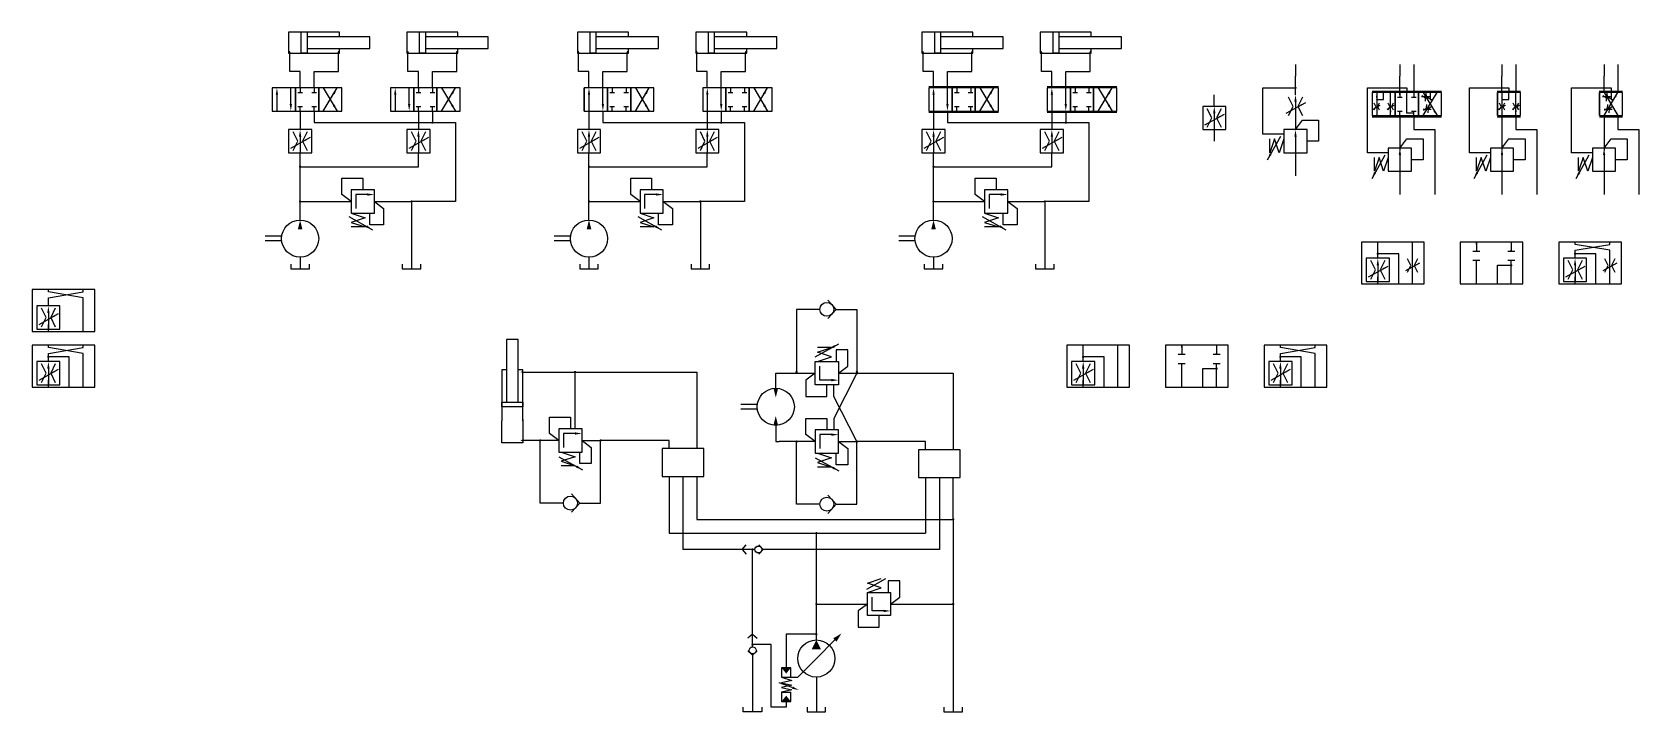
# Model space of a CAD drawing. Header units: inches. Extents: x -12 to 133, y 4 to 41.
# Drawn here: x 89.41 to 132.69, y 18.38 to 36.69 of the extents above; entities that cross this region are included whole.
import ezdxf
from ezdxf.lldxf.tags import DXFTag

# ---------------------------------------------------------------- set-up
doc = ezdxf.new("R2010")
doc.units = ezdxf.units.IN
doc.header["$LTSCALE"] = 0.25
doc.header["$MEASUREMENT"] = 0
tags = doc.linetypes.add('CENTER2', pattern=[1.125, 0.75, -0.125, 0.125, -0.125]).pattern_tags.tags
tags[10:11] = [DXFTag(74, 4), DXFTag(75, 0), DXFTag(340, '0'), DXFTag(46, 1.0), DXFTag(50, 0.0), DXFTag(44, 0.0), DXFTag(45, 0.0)]
tags[8:9] = [DXFTag(74, 4), DXFTag(75, 0), DXFTag(340, '0'), DXFTag(46, 1.0), DXFTag(50, 0.0), DXFTag(44, 0.0), DXFTag(45, 0.0)]
tags[6:7] = [DXFTag(74, 4), DXFTag(75, 0), DXFTag(340, '0'), DXFTag(46, 1.0), DXFTag(50, 0.0), DXFTag(44, 0.0), DXFTag(45, 0.0)]
tags[4:5] = [DXFTag(74, 4), DXFTag(75, 0), DXFTag(340, '0'), DXFTag(46, 1.0), DXFTag(50, 0.0), DXFTag(44, 0.0), DXFTag(45, 0.0)]
tags = doc.linetypes.add('HIDDEN', pattern=[0.375, 0.25, -0.125]).pattern_tags.tags
tags[6:7] = [DXFTag(74, 4), DXFTag(75, 0), DXFTag(340, '0'), DXFTag(46, 1.0), DXFTag(50, 0.0), DXFTag(44, 0.0), DXFTag(45, 0.0)]
tags[4:5] = [DXFTag(74, 4), DXFTag(75, 0), DXFTag(340, '0'), DXFTag(46, 1.0), DXFTag(50, 0.0), DXFTag(44, 0.0), DXFTag(45, 0.0)]
tags = doc.linetypes.add('HIDDEN4', pattern=[0.09375, 0.0625, -0.03125]).pattern_tags.tags
tags[6:7] = [DXFTag(74, 4), DXFTag(75, 0), DXFTag(340, '0'), DXFTag(46, 1.0), DXFTag(50, 0.0), DXFTag(44, 0.0), DXFTag(45, 0.0)]
tags[4:5] = [DXFTag(74, 4), DXFTag(75, 0), DXFTag(340, '0'), DXFTag(46, 1.0), DXFTag(50, 0.0), DXFTag(44, 0.0), DXFTag(45, 0.0)]

# ---------------------------------------------------------------- blocks, each defined once
blk = doc.blocks.new('varorif')
blk.add_line((-0.25, -0.188), (0.276, 0.104))
for points in [[(-0.188, -0.25), (-0.062, 0), (-0.188, 0.25)], [(0.188, 0.25), (0.062, 0), (0.188, -0.25)]]:
    blk.add_lwpolyline(points)
blk.add_lwpolyline([(0.276, 0.104, 0, 0.0425, 0), (0.14, 0.029, 0.0425, 0.0425, 0)], format="xyseb")

msp = doc.modelspace()

# ---------------------------------------------------------------- linework, layer by layer
for p, q in [((95.875, 35.188), (95.875, 34.562)), ((96.5, 35.188), (95.875, 35.188)), ((96.5, 35.188), (96.5, 34.562)), ((97.125, 35.188), (96.5, 35.188)), ((96.5, 34.562), (96.5, 35.188)), ((97.125, 34.562), (97.125, 35.188)), ((97.125, 35.188), (97.125, 34.562)), ((97.75, 35.188), (97.125, 35.188)), ((97.125, 34.562), (97.125, 35.188)), ((97.25, 34.562), (97.625, 35.188)), ((97.25, 35.188), (97.625, 34.562)), ((97.75, 34.562), (97.75, 35.188)), ((99.062, 35.188), (99.062, 34.562)), ((99.688, 35.188), (99.062, 35.188)), ((99.688, 35.188), (99.688, 34.562)), ((100.312, 35.188), (99.688, 35.188)), ((99.688, 34.562), (99.688, 35.188)), ((100.312, 34.562), (100.312, 35.188)), ((100.312, 35.188), (100.312, 34.562)), ((100.938, 35.188), (100.312, 35.188)), ((100.312, 34.562), (100.312, 35.188)), ((100.438, 34.562), (100.812, 35.188)), ((100.438, 35.188), (100.812, 34.562)), ((100.938, 34.562), (100.938, 35.188)), ((104.281, 35.188), (104.281, 34.562)), ((104.906, 35.188), (104.281, 35.188)), ((104.281, 34.562), (104.281, 35.188)), ((104.906, 34.562), (104.906, 35.188)), ((104.906, 35.188), (104.906, 34.562)), ((104.906, 34.562), (104.906, 35.188)), ((105.531, 35.188), (104.906, 35.188)), ((105.531, 34.562), (105.531, 35.188)), ((105.531, 35.188), (105.531, 34.562)), ((106.156, 35.188), (105.531, 35.188)), ((105.531, 34.562), (105.531, 35.188)), ((105.656, 34.562), (106.031, 35.188)), ((105.656, 35.188), (106.031, 34.562)), ((106.156, 34.562), (106.156, 35.188)), ((107.469, 35.188), (107.469, 34.562)), ((108.094, 35.188), (107.469, 35.188)), ((108.094, 35.188), (108.094, 34.562)), ((108.719, 35.188), (108.094, 35.188)), ((108.094, 34.562), (108.094, 35.188)), ((108.719, 34.562), (108.719, 35.188)), ((108.719, 35.188), (108.719, 34.562)), ((109.344, 35.188), (108.719, 35.188)), ((108.719, 34.562), (108.719, 35.188)), ((108.844, 34.562), (109.219, 35.188)), ((108.844, 35.188), (109.219, 34.562)), ((109.344, 34.562), (109.344, 35.188)), ((113.562, 35.219), (115.438, 35.219)), ((113.562, 35.188), (113.562, 34.562)), ((114.188, 35.188), (113.562, 35.188)), ((114.188, 35.188), (114.188, 34.562)), ((114.812, 35.188), (114.188, 35.188)), ((114.188, 34.562), (114.188, 35.188)), ((114.812, 34.562), (114.812, 35.188)), ((114.812, 35.188), (114.812, 34.562)), ((115.438, 35.188), (114.812, 35.188)), ((114.812, 34.562), (114.812, 35.188)), ((114.938, 34.562), (115.312, 35.188)), ((114.938, 35.188), (115.312, 34.562)), ((115.438, 34.562), (115.438, 35.188)), ((116.75, 35.219), (118.625, 35.219)), ((116.75, 35.188), (116.75, 34.562)), ((117.375, 35.188), (116.75, 35.188)), ((117.375, 35.188), (117.375, 34.562)), ((118, 35.188), (117.375, 35.188)), ((117.375, 34.562), (117.375, 35.188)), ((118, 34.562), (118, 35.188)), ((118, 35.188), (118, 34.562)), ((118.625, 35.188), (118, 35.188)), ((118, 34.562), (118, 35.188)), ((118.125, 34.562), (118.5, 35.188)), ((118.125, 35.188), (118.5, 34.562)), ((118.625, 34.562), (118.625, 35.188)), ((125.5, 35.094), (127.375, 35.094)), ((125.5, 35.062), (125.5, 34.438)), ((126.125, 35.062), (125.5, 35.062)), ((126.125, 35.062), (126.125, 34.438)), ((126.75, 35.062), (126.125, 35.062)), ((126.125, 34.438), (126.125, 35.062)), ((126.75, 34.438), (126.75, 35.062)), ((126.75, 35.062), (126.75, 34.438)), ((127.375, 35.062), (126.75, 35.062)), ((126.75, 34.438), (126.75, 35.062)), ((126.875, 34.438), (127.25, 35.062)), ((126.875, 35.062), (127.25, 34.438)), ((127.375, 34.438), (127.375, 35.062)), ((128.872, 35.094), (129.501, 35.094)), ((128.875, 35.062), (128.875, 34.438)), ((129.5, 35.062), (128.875, 35.062)), ((128.875, 34.438), (128.875, 35.062)), ((131.622, 35.094), (132.251, 35.094)), ((131.625, 35.062), (131.625, 34.438)), ((132.25, 35.062), (131.625, 35.062)), ((131.625, 34.438), (131.625, 35.062)), ((131.75, 34.438), (132.125, 35.062)), ((131.75, 35.062), (132.125, 34.438)), ((120.938, 34.688), (120.938, 34.062)), ((121.562, 34.688), (120.938, 34.688)), ((121.562, 34.062), (121.562, 34.688)), ((123.188, 34.5), (123.713, 34.792)), ((95.875, 34.562), (96.5, 34.562)), ((96.5, 34.562), (97.125, 34.562)), ((97.125, 34.562), (97.75, 34.562)), ((99.062, 34.562), (99.688, 34.562)), ((99.688, 34.562), (100.312, 34.562)), ((100.312, 34.562), (100.938, 34.562)), ((104.281, 34.562), (104.906, 34.562)), ((104.906, 34.562), (105.531, 34.562)), ((105.531, 34.562), (106.156, 34.562)), ((107.469, 34.562), (108.094, 34.562)), ((108.094, 34.562), (108.719, 34.562)), ((108.719, 34.562), (109.344, 34.562)), ((113.562, 34.562), (114.188, 34.562)), ((113.562, 34.531), (115.438, 34.531)), ((114.188, 34.562), (114.812, 34.562)), ((114.812, 34.562), (115.438, 34.562)), ((116.75, 34.562), (117.375, 34.562)), ((116.75, 34.531), (118.625, 34.531)), ((117.375, 34.562), (118, 34.562)), ((118, 34.562), (118.625, 34.562)), ((121, 34.188), (121.526, 34.479)), ((125.5, 34.438), (126.125, 34.438)), ((125.5, 34.406), (127.375, 34.406)), ((126.125, 34.438), (126.75, 34.438)), ((126.75, 34.438), (127.375, 34.438)), ((128.874, 34.406), (129.501, 34.406)), ((128.875, 34.438), (129.5, 34.438)), ((131.624, 34.406), (132.251, 34.406)), ((131.625, 34.438), (132.25, 34.438)), ((96.312, 34.062), (96.312, 33.438)), ((96.938, 34.062), (96.312, 34.062)), ((96.375, 33.562), (96.901, 33.854)), ((96.938, 33.438), (96.938, 34.062)), ((99.5, 34.062), (99.5, 33.438)), ((100.125, 34.062), (99.5, 34.062)), ((99.562, 33.562), (100.088, 33.854)), ((100.125, 33.438), (100.125, 34.062)), ((104.094, 34.062), (104.094, 33.438)), ((104.719, 34.062), (104.094, 34.062)), ((104.156, 33.562), (104.682, 33.854)), ((104.719, 33.438), (104.719, 34.062)), ((107.281, 34.062), (107.281, 33.438)), ((107.906, 34.062), (107.281, 34.062)), ((107.344, 33.562), (107.869, 33.854)), ((107.906, 33.438), (107.906, 34.062)), ((113.375, 34.062), (113.375, 33.438)), ((114, 34.062), (113.375, 34.062)), ((113.438, 33.562), (113.963, 33.854)), ((114, 33.438), (114, 34.062)), ((116.562, 34.062), (116.562, 33.438)), ((117.188, 34.062), (116.562, 34.062)), ((116.625, 33.562), (117.151, 33.854)), ((117.188, 33.438), (117.188, 34.062)), ((120.938, 34.062), (121.562, 34.062)), ((123.031, 33.875), (122.677, 33.238)), ((122.875, 33.812), (122.75, 33.438)), ((122.75, 33.438), (122.75, 33.812)), ((123, 33.438), (122.875, 33.812)), ((123.125, 33.812), (123, 33.438)), ((123.125, 34.062), (123.125, 33.438)), ((123.75, 34.062), (123.125, 34.062)), ((123.75, 33.438), (123.75, 34.062)), ((96.312, 33.438), (96.938, 33.438)), ((99.5, 33.438), (100.125, 33.438)), ((104.094, 33.438), (104.719, 33.438)), ((107.281, 33.438), (107.906, 33.438)), ((113.375, 33.438), (114, 33.438)), ((116.562, 33.438), (117.188, 33.438)), ((123.125, 33.438), (123.75, 33.438)), ((125.844, 33.375), (125.49, 32.738)), ((125.938, 33.562), (125.938, 32.938)), ((126.562, 33.562), (125.938, 33.562)), ((126.562, 32.938), (126.562, 33.562)), ((128.594, 33.375), (128.24, 32.738)), ((128.688, 33.562), (128.688, 32.938)), ((129.312, 33.562), (128.688, 33.562)), ((129.312, 32.938), (129.312, 33.562)), ((131.344, 33.375), (130.99, 32.738)), ((131.438, 33.562), (131.438, 32.938)), ((132.062, 33.562), (131.438, 33.562)), ((132.062, 32.938), (132.062, 33.562)), ((125.688, 33.312), (125.562, 32.938)), ((125.562, 32.938), (125.562, 33.312)), ((125.812, 32.938), (125.688, 33.312)), ((125.938, 33.312), (125.812, 32.938)), ((125.938, 32.938), (126.562, 32.938)), ((128.438, 33.312), (128.312, 32.938)), ((128.312, 32.938), (128.312, 33.312)), ((128.562, 32.938), (128.438, 33.312)), ((128.688, 33.312), (128.562, 32.938)), ((128.688, 32.938), (129.312, 32.938)), ((131.188, 33.312), (131.062, 32.938)), ((131.062, 32.938), (131.062, 33.312)), ((131.312, 32.938), (131.188, 33.312)), ((131.438, 33.312), (131.312, 32.938)), ((131.438, 32.938), (132.062, 32.938)), ((98, 32.438), (98, 31.812)), ((98.625, 32.438), (98, 32.438)), ((98.625, 31.812), (98.625, 32.438)), ((105.781, 32.438), (105.781, 31.812)), ((106.406, 32.438), (105.781, 32.438)), ((106.406, 31.812), (106.406, 32.438)), ((115.062, 32.438), (115.062, 31.812)), ((115.688, 32.438), (115.062, 32.438)), ((115.688, 31.812), (115.688, 32.438)), ((97.938, 31.719), (98.575, 31.365)), ((98, 31.812), (98.625, 31.812)), ((98, 31.812), (98.375, 31.688)), ((98.375, 31.688), (98, 31.562)), ((105.719, 31.719), (106.356, 31.365)), ((105.781, 31.812), (106.406, 31.812)), ((105.781, 31.812), (106.156, 31.688)), ((106.156, 31.688), (105.781, 31.562)), ((115, 31.719), (115.637, 31.365)), ((115.062, 31.812), (115.688, 31.812)), ((115.062, 31.812), (115.438, 31.688)), ((115.438, 31.688), (115.062, 31.562)), ((98, 31.562), (98.375, 31.438)), ((98.375, 31.438), (98, 31.438)), ((105.781, 31.562), (106.156, 31.438)), ((106.156, 31.438), (105.781, 31.438)), ((115.062, 31.562), (115.438, 31.438)), ((115.438, 31.438), (115.062, 31.438)), ((96.375, 30.438), (96.375, 30.312)), ((96.375, 30.312), (96.875, 30.312)), ((96.875, 30.312), (96.875, 30.438)), ((99.375, 30.438), (99.375, 30.312)), ((99.375, 30.312), (99.875, 30.312)), ((99.875, 30.312), (99.875, 30.438)), ((104.156, 30.438), (104.156, 30.312)), ((104.156, 30.312), (104.656, 30.312)), ((104.656, 30.312), (104.656, 30.438)), ((107.156, 30.438), (107.156, 30.312)), ((107.156, 30.312), (107.656, 30.312)), ((107.656, 30.312), (107.656, 30.438)), ((113.438, 30.438), (113.438, 30.312)), ((113.438, 30.312), (113.938, 30.312)), ((113.938, 30.312), (113.938, 30.438)), ((116.438, 30.438), (116.438, 30.312)), ((116.438, 30.312), (116.938, 30.312)), ((116.938, 30.312), (116.938, 30.438)), ((125.344, 30.594), (125.344, 29.969)), ((125.969, 30.594), (125.344, 30.594)), ((125.406, 30.094), (125.932, 30.386)), ((125.969, 29.969), (125.969, 30.594)), ((130.656, 30.594), (130.656, 29.969)), ((131.281, 30.594), (130.656, 30.594)), ((130.719, 30.094), (131.244, 30.386)), ((131.281, 29.969), (131.281, 30.594)), ((125.344, 29.969), (125.969, 29.969)), ((130.656, 29.969), (131.281, 29.969)), ((89.531, 29.312), (89.531, 28.688)), ((90.156, 29.312), (89.531, 29.312)), ((89.594, 28.812), (90.119, 29.104)), ((90.156, 28.688), (90.156, 29.312)), ((89.531, 28.688), (90.156, 28.688)), ((110.5, 27.938), (111.137, 28.291)), ((110.562, 28.062), (110.938, 28.188)), ((110.938, 28.188), (110.562, 28.188)), ((89.531, 27.812), (89.531, 27.188)), ((90.156, 27.812), (89.531, 27.812)), ((90.156, 27.188), (90.156, 27.812)), ((110.5, 27.188), (110.5, 27.812)), ((110.5, 27.812), (111.125, 27.812)), ((110.938, 27.938), (110.562, 28.062)), ((110.562, 27.812), (110.938, 27.938)), ((111.125, 27.812), (111.125, 27.188)), ((117.406, 27.812), (117.406, 27.188)), ((118.031, 27.812), (117.406, 27.812)), ((118.031, 27.188), (118.031, 27.812)), ((122.719, 27.812), (122.719, 27.188)), ((123.344, 27.812), (122.719, 27.812)), ((123.344, 27.188), (123.344, 27.812)), ((89.594, 27.312), (90.119, 27.604)), ((117.469, 27.312), (117.994, 27.604)), ((122.781, 27.312), (123.307, 27.604)), ((89.531, 27.188), (90.156, 27.188)), ((111.125, 27.188), (110.5, 27.188)), ((117.406, 27.188), (118.031, 27.188)), ((122.719, 27.188), (123.344, 27.188)), ((103.594, 26), (103.594, 25.375)), ((104.219, 26), (103.594, 26)), ((104.219, 25.375), (104.219, 26)), ((110.5, 25.969), (110.5, 25.344)), ((111.125, 25.969), (110.5, 25.969)), ((111.125, 25.344), (111.125, 25.969)), ((103.594, 25.375), (104.219, 25.375)), ((103.594, 25.25), (104.231, 24.896)), ((103.656, 25.375), (104.031, 25.25)), ((104.031, 25.25), (103.656, 25.125)), ((103.656, 25.125), (104.031, 25)), ((110.5, 25.344), (111.125, 25.344)), ((110.5, 25.219), (111.137, 24.865)), ((110.562, 25.344), (110.938, 25.219)), ((110.938, 25.219), (110.562, 25.094)), ((104.031, 25), (103.656, 25)), ((110.562, 25.094), (110.938, 24.969)), ((110.938, 24.969), (110.562, 24.969)), ((111.891, 21.682), (112.4, 21.965)), ((111.906, 21.844), (112.281, 21.969)), ((112.281, 21.719), (111.906, 21.844)), ((111.906, 21.594), (112.281, 21.719)), ((111.906, 20.969), (111.906, 21.594)), ((111.906, 21.594), (112.531, 21.594)), ((112.531, 21.594), (112.531, 20.969)), ((112.531, 20.969), (111.906, 20.969)), ((109.594, 18.906), (109.844, 18.906)), ((108.562, 18.375), (108.562, 18.5)), ((109.062, 18.375), (108.562, 18.375)), ((109.062, 18.5), (109.062, 18.375)), ((110.281, 18.5), (110.281, 18.375)), ((110.281, 18.375), (110.781, 18.375)), ((110.781, 18.375), (110.781, 18.5)), ((113.969, 18.5), (113.969, 18.375)), ((113.969, 18.375), (114.469, 18.375)), ((114.469, 18.375), (114.469, 18.5))]:
    msp.add_line(p, q)
for points in [[(97.688, 36.562), (97.688, 36.688), (96.312, 36.688), (96.312, 36.125), (97.688, 36.125), (97.688, 36.25)], [(96.812, 36.688), (96.812, 36.125), (96.656, 36.125), (96.656, 36.688)], [(96.812, 36.562), (96.812, 36.25), (98.5, 36.25), (98.5, 36.562), (96.812, 36.562)], [(100.875, 36.562), (100.875, 36.688), (99.5, 36.688), (99.5, 36.125), (100.875, 36.125), (100.875, 36.25)], [(100, 36.688), (100, 36.125), (99.844, 36.125), (99.844, 36.688)], [(100, 36.562), (100, 36.25), (101.688, 36.25), (101.688, 36.562), (100, 36.562)], [(105.469, 36.562), (105.469, 36.688), (104.094, 36.688), (104.094, 36.125), (105.469, 36.125), (105.469, 36.25)], [(104.594, 36.688), (104.594, 36.125), (104.438, 36.125), (104.438, 36.688)], [(104.594, 36.562), (104.594, 36.25), (106.281, 36.25), (106.281, 36.562), (104.594, 36.562)], [(108.656, 36.562), (108.656, 36.688), (107.281, 36.688), (107.281, 36.125), (108.656, 36.125), (108.656, 36.25)], [(107.781, 36.688), (107.781, 36.125), (107.625, 36.125), (107.625, 36.688)], [(107.781, 36.562), (107.781, 36.25), (109.469, 36.25), (109.469, 36.562), (107.781, 36.562)], [(114.75, 36.562), (114.75, 36.688), (113.375, 36.688), (113.375, 36.125), (114.75, 36.125), (114.75, 36.25)], [(113.875, 36.688), (113.875, 36.125), (113.719, 36.125), (113.719, 36.688)], [(113.875, 36.562), (113.875, 36.25), (115.562, 36.25), (115.562, 36.562), (113.875, 36.562)], [(117.938, 36.562), (117.938, 36.688), (116.562, 36.688), (116.562, 36.125), (117.938, 36.125), (117.938, 36.25)], [(117.062, 36.688), (117.062, 36.125), (116.906, 36.125), (116.906, 36.688)], [(117.062, 36.562), (117.062, 36.25), (118.75, 36.25), (118.75, 36.562), (117.062, 36.562)], [(96.625, 35.188), (96.625, 35.625), (96.344, 35.625), (96.344, 36.125)], [(97, 35.188), (97, 35.625), (97.656, 35.625), (97.656, 36.125)], [(99.812, 35.188), (99.812, 35.625), (99.531, 35.625), (99.531, 36.125)], [(100.188, 35.188), (100.188, 35.625), (100.844, 35.625), (100.844, 36.125)], [(104.406, 35.188), (104.406, 35.625), (104.125, 35.625), (104.125, 36.125)], [(104.781, 35.188), (104.781, 35.625), (105.438, 35.625), (105.438, 36.125)], [(107.594, 35.188), (107.594, 35.625), (107.312, 35.625), (107.312, 36.125)], [(107.969, 35.188), (107.969, 35.625), (108.625, 35.625), (108.625, 36.125)], [(113.688, 35.188), (113.688, 35.625), (113.406, 35.625), (113.406, 36.125)], [(114.062, 35.188), (114.062, 35.625), (114.719, 35.625), (114.719, 36.125)], [(116.875, 35.188), (116.875, 35.625), (116.594, 35.625), (116.594, 36.125)], [(117.25, 35.188), (117.25, 35.625), (117.906, 35.625), (117.906, 36.125)], [(123.438, 35.812), (123.438, 35.5)], [(123.438, 35), (123.438, 35.5)], [(126.25, 35.812), (126.25, 35.5)], [(126.25, 35), (126.25, 35.5)], [(126.625, 35.812), (126.625, 35.062)], [(129, 35.812), (129, 35.5)], [(129, 35.062), (129, 35.5)], [(129.375, 35.812), (129.375, 35.062)], [(131.75, 35.812), (131.75, 35.5)], [(131.75, 35.062), (131.75, 35.5)], [(132.125, 35.812), (132.125, 35.062)], [(96.375, 34.75), (96.375, 35.188)], [(96.562, 35.062), (96.688, 35.062)], [(96.625, 35.188), (96.625, 35.062)], [(96.938, 35.062), (97.062, 35.062)], [(97, 35.188), (97, 35.062)], [(99.562, 34.75), (99.562, 35.188)], [(99.75, 35.062), (99.875, 35.062)], [(99.812, 35.188), (99.812, 35.062)], [(100.125, 35.062), (100.25, 35.062)], [(100.188, 35.188), (100.188, 35.062)], [(104.781, 34.75), (104.781, 35.188)], [(104.969, 35.062), (105.094, 35.062)], [(105.031, 35.188), (105.031, 35.062)], [(105.344, 35.062), (105.469, 35.062)], [(105.406, 35.188), (105.406, 35.062)], [(107.969, 34.75), (107.969, 35.188)], [(108.156, 35.062), (108.281, 35.062)], [(108.219, 35.188), (108.219, 35.062)], [(108.531, 35.062), (108.656, 35.062)], [(108.594, 35.188), (108.594, 35.062)], [(114.062, 34.75), (114.062, 35.188)], [(114.25, 35.062), (114.375, 35.062)], [(114.312, 35.188), (114.312, 35.062)], [(114.625, 35.062), (114.75, 35.062)], [(114.688, 35.188), (114.688, 35.062)], [(117.25, 34.75), (117.25, 35.188)], [(117.438, 35.062), (117.562, 35.062)], [(117.5, 35.188), (117.5, 35.062)], [(117.812, 35.062), (117.938, 35.062)], [(117.875, 35.188), (117.875, 35.062)], [(125.625, 35.062), (125.625, 34.438)], [(126, 34.438), (126, 35.062)], [(126.25, 35.062), (126.25, 34.938)], [(126.625, 35.062), (126.625, 34.938)], [(129, 35.062), (129, 34.438)], [(129.375, 34.438), (129.375, 35.062)], [(129.5, 34.438), (129.5, 35.062)], [(132.25, 34.438), (132.25, 35.062)], [(96, 35), (96, 34.562)], [(96.562, 34.688), (96.688, 34.688)], [(96.625, 34.562), (96.625, 34.688)], [(96.938, 34.688), (97.062, 34.688)], [(97, 34.562), (97, 34.688)], [(99.188, 35), (99.188, 34.562)], [(99.75, 34.688), (99.875, 34.688)], [(99.812, 34.562), (99.812, 34.688)], [(100.125, 34.688), (100.25, 34.688)], [(100.188, 34.562), (100.188, 34.688)], [(104.406, 35), (104.406, 34.562)], [(104.969, 34.688), (105.094, 34.688)], [(105.031, 34.562), (105.031, 34.688)], [(105.344, 34.688), (105.469, 34.688)], [(105.406, 34.562), (105.406, 34.688)], [(107.594, 35), (107.594, 34.562)], [(108.156, 34.688), (108.281, 34.688)], [(108.219, 34.562), (108.219, 34.688)], [(108.531, 34.688), (108.656, 34.688)], [(108.594, 34.562), (108.594, 34.688)], [(113.688, 35), (113.688, 34.562)], [(114.25, 34.688), (114.375, 34.688)], [(114.312, 34.562), (114.312, 34.688)], [(114.625, 34.688), (114.75, 34.688)], [(114.688, 34.562), (114.688, 34.688)], [(116.875, 35), (116.875, 34.562)], [(117.438, 34.688), (117.562, 34.688)], [(117.5, 34.562), (117.5, 34.688)], [(117.812, 34.688), (117.938, 34.688)], [(117.875, 34.562), (117.875, 34.688)], [(121.062, 34.125), (121.188, 34.375), (121.062, 34.625)], [(121.25, 34.688), (121.25, 35)], [(121.438, 34.625), (121.312, 34.375), (121.438, 34.125)], [(123.25, 34.438), (123.375, 34.688), (123.25, 34.938)], [(123.438, 34.812), (123.438, 34.375)], [(123.625, 34.938), (123.5, 34.688), (123.625, 34.438)], [(125.625, 34.812), (125.625, 34.438)], [(126.188, 34.938), (126.312, 34.938)], [(126.562, 34.938), (126.688, 34.938)], [(129, 34.812), (129, 34.438)], [(96.625, 34.562), (96.625, 34.062)], [(97, 34.562), (97, 34.25)], [(97, 34.25), (100.812, 34.25), (100.812, 32.125), (99.625, 32.125)], [(99.812, 34.562), (99.812, 34.062)], [(100.188, 34.562), (100.188, 34.25)], [(104.406, 34.562), (104.406, 34.062)], [(104.781, 34.562), (104.781, 34.25)], [(104.781, 34.25), (108.594, 34.25), (108.594, 32.125), (107.406, 32.125)], [(107.594, 34.562), (107.594, 34.062)], [(107.969, 34.562), (107.969, 34.25)], [(113.688, 34.562), (113.688, 34.062)], [(114.062, 34.562), (114.062, 34.25)], [(114.062, 34.25), (117.875, 34.25), (117.875, 32.125), (116.688, 32.125)], [(116.875, 34.562), (116.875, 34.062)], [(117.25, 34.562), (117.25, 34.25)], [(121.25, 34.5), (121.25, 34.062)], [(123.438, 34.375), (123.438, 34.062)], [(126.188, 34.562), (126.312, 34.562)], [(126.25, 34.438), (126.25, 34.562)], [(126.25, 34.438), (126.25, 33.5)], [(126.562, 34.562), (126.688, 34.562)], [(126.625, 34.438), (126.625, 34.562)], [(126.625, 34.438), (126.625, 34.062), (127.188, 34.062), (127.188, 32.312)], [(129, 34.438), (129, 33.5)], [(129.375, 34.438), (129.375, 34.062), (129.938, 34.062), (129.938, 32.312)], [(131.75, 34.438), (131.75, 33.5)], [(132.125, 34.438), (132.125, 34.062), (132.688, 34.062), (132.688, 32.312)], [(96.438, 33.5), (96.562, 33.75), (96.438, 34)], [(96.625, 33.875), (96.625, 33.438)], [(96.812, 34), (96.688, 33.75), (96.812, 33.5)], [(99.625, 33.5), (99.75, 33.75), (99.625, 34)], [(99.812, 33.875), (99.812, 33.438)], [(100, 34), (99.875, 33.75), (100, 33.5)], [(104.219, 33.5), (104.344, 33.75), (104.219, 34)], [(104.406, 33.875), (104.406, 33.438)], [(104.594, 34), (104.469, 33.75), (104.594, 33.5)], [(107.406, 33.5), (107.531, 33.75), (107.406, 34)], [(107.594, 33.875), (107.594, 33.438)], [(107.781, 34), (107.656, 33.75), (107.781, 33.5)], [(113.5, 33.5), (113.625, 33.75), (113.5, 34)], [(113.688, 33.875), (113.688, 33.438)], [(113.875, 34), (113.75, 33.75), (113.875, 33.5)], [(116.688, 33.5), (116.812, 33.75), (116.688, 34)], [(116.875, 33.875), (116.875, 33.438)], [(117.062, 34), (116.938, 33.75), (117.062, 33.5)], [(121.25, 34.062), (121.25, 33.75)], [(123.438, 33.875), (123.438, 33.438)], [(96.625, 31.625), (96.625, 33.438)], [(96.625, 33.062), (99.812, 33.062), (99.812, 33.438)], [(104.406, 31.625), (104.406, 33.438)], [(104.406, 33.062), (107.594, 33.062), (107.594, 33.438)], [(113.688, 31.625), (113.688, 33.438)], [(113.688, 33.062), (116.875, 33.062), (116.875, 33.438)], [(123.438, 33.438), (123.438, 33.125)], [(126.25, 33.375), (126.25, 32.938)], [(129, 33.375), (129, 32.938)], [(131.75, 33.375), (131.75, 32.938)], [(123.438, 33.125), (123.438, 32.812)], [(126.25, 32.938), (126.25, 32.625)], [(129, 32.938), (129, 32.625)], [(131.75, 32.938), (131.75, 32.625)], [(126.25, 32.625), (126.25, 32.312)], [(129, 32.625), (129, 32.312)], [(131.75, 32.625), (131.75, 32.312)], [(96.625, 32.125), (98, 32.125)], [(98.438, 32.312), (98.125, 32.312), (98.125, 31.938)], [(98.625, 32.125), (99.625, 32.125), (99.625, 30.312)], [(104.406, 32.125), (105.781, 32.125)], [(106.219, 32.312), (105.906, 32.312), (105.906, 31.938)], [(106.406, 32.125), (107.406, 32.125), (107.406, 30.312)], [(113.688, 32.125), (115.062, 32.125)], [(115.5, 32.312), (115.188, 32.312), (115.188, 31.938)], [(115.688, 32.125), (116.688, 32.125), (116.688, 30.312)], [(96.129, 31.188), (95.688, 31.188)], [(103.91, 31.188), (103.469, 31.188)], [(113.191, 31.188), (112.75, 31.188)], [(96.129, 31.062), (95.688, 31.062)], [(103.91, 31.062), (103.469, 31.062)], [(113.191, 31.062), (112.75, 31.062)], [(125.656, 30.594), (125.656, 31.031)], [(126.594, 29.906), (126.594, 31.031)], [(128.406, 30.781), (128.219, 30.781)], [(128.312, 30.969), (128.312, 31.031)], [(128.312, 31.031), (128.312, 30.781)], [(129.344, 30.781), (129.156, 30.781)], [(129.25, 31.031), (129.25, 30.781)], [(129.25, 30.781), (129.25, 30.812)], [(130.969, 30.969), (130.969, 31.031)], [(130.969, 30.812), (131.906, 30.969)], [(131.906, 30.812), (130.969, 30.969)], [(130.969, 30.594), (130.969, 30.812)], [(131.906, 30.969), (131.906, 31.031)], [(131.906, 29.906), (131.906, 30.812)], [(96.625, 30.625), (96.625, 30.312)], [(104.406, 30.625), (104.406, 30.312)], [(113.688, 30.625), (113.688, 30.312)], [(125.469, 30.031), (125.594, 30.281), (125.469, 30.531)], [(125.656, 30.406), (125.656, 29.969)], [(125.844, 30.531), (125.719, 30.281), (125.844, 30.031)], [(128.406, 30.531), (128.219, 30.531)], [(128.312, 29.906), (128.312, 30.531)], [(129.344, 30.531), (129.156, 30.531)], [(129.25, 29.906), (129.25, 30.531)], [(130.781, 30.031), (130.906, 30.281), (130.781, 30.531)], [(130.969, 30.406), (130.969, 29.969)], [(131.156, 30.531), (131.031, 30.281), (131.156, 30.031)], [(125.656, 29.906), (125.656, 30.094)], [(130.969, 29.906), (130.969, 30.094)], [(89.844, 29.688), (89.844, 29.75)], [(89.844, 29.531), (90.781, 29.688)], [(90.781, 29.531), (89.844, 29.688)], [(89.844, 29.312), (89.844, 29.531)], [(90.781, 29.688), (90.781, 29.75)], [(90.781, 28.625), (90.781, 29.531)], [(111.062, 29.219), (110.844, 29.467)], [(89.656, 28.75), (89.781, 29), (89.656, 29.25)], [(89.844, 29.125), (89.844, 28.688)], [(90.031, 29.25), (89.906, 29), (90.031, 28.75)], [(110.625, 29.219), (110, 29.219), (110, 27.531)], [(111.062, 29.219), (110.844, 28.971)], [(111.062, 29.219), (111.625, 29.219), (111.625, 27.531)], [(89.844, 28.625), (89.844, 28.812)], [(89.844, 28.188), (89.844, 28.25)], [(89.844, 28.031), (90.781, 28.188)], [(90.781, 28.031), (89.844, 28.188)], [(90.781, 28.188), (90.781, 28.25)], [(102.188, 26.719), (102.5, 26.719), (102.5, 28.406), (102.188, 28.406), (102.188, 26.719)], [(117.719, 27.812), (117.719, 28.25)], [(118.656, 27.125), (118.656, 28.25)], [(120.375, 28.188), (120.375, 28.25)], [(120.375, 28.25), (120.375, 28)], [(121.312, 28.25), (121.312, 28)], [(123.031, 28.188), (123.031, 28.25)], [(123.031, 28.031), (123.969, 28.188)], [(123.969, 28.031), (123.031, 28.188)], [(123.969, 28.188), (123.969, 28.25)], [(89.656, 27.25), (89.781, 27.5), (89.656, 27.75)], [(89.844, 27.812), (89.844, 28.031)], [(90.031, 27.75), (89.906, 27.5), (90.031, 27.25)], [(90.781, 27.125), (90.781, 28.031)], [(117.531, 27.25), (117.656, 27.5), (117.531, 27.75)], [(117.906, 27.75), (117.781, 27.5), (117.906, 27.25)], [(120.469, 28), (120.281, 28)], [(120.469, 27.75), (120.281, 27.75)], [(120.375, 27.125), (120.375, 27.75)], [(121.406, 28), (121.219, 28)], [(121.406, 27.75), (121.219, 27.75)], [(121.312, 28), (121.312, 28.031)], [(121.312, 27.125), (121.312, 27.75)], [(122.844, 27.25), (122.969, 27.5), (122.844, 27.75)], [(123.031, 27.812), (123.031, 28.031)], [(123.219, 27.75), (123.094, 27.5), (123.219, 27.25)], [(123.969, 27.125), (123.969, 28.031)], [(89.844, 27.625), (89.844, 27.188)], [(89.844, 27.125), (89.844, 27.312)], [(102.188, 27.594), (102.062, 27.594), (102.062, 26.219)], [(102.625, 26.219), (102.625, 26.219), (102.625, 27.594), (102.5, 27.594)], [(102.625, 27.531), (107.312, 27.531), (107.312, 25.469)], [(109.438, 27.094), (109.438, 27.5), (109.531, 27.5)], [(109.531, 27.5), (110.5, 27.5)], [(110.938, 27.312), (110.625, 27.312), (110.625, 27.688)], [(111.125, 27.5), (114.219, 27.5), (114.219, 25.438)], [(117.719, 27.625), (117.719, 27.188)], [(117.719, 27.125), (117.719, 27.312)], [(123.031, 27.625), (123.031, 27.188)], [(123.031, 27.125), (123.031, 27.312)], [(102.062, 26.719), (102.625, 26.719), (102.625, 26.594), (102.062, 26.594), (102.062, 26.719)], [(108.941, 26.656), (108.5, 26.656)], [(108.941, 26.531), (108.5, 26.531)], [(102.625, 26.25), (102.625, 25.625), (102.062, 25.625), (102.062, 26.219)], [(109.438, 26.094), (109.438, 25.656), (109.531, 25.656)], [(103.094, 25.688), (102.625, 25.688)], [(103.594, 25.688), (103.094, 25.688)], [(103.719, 24), (103.094, 24), (103.094, 25.688)], [(104.031, 25.875), (103.719, 25.875), (103.719, 25.5)], [(104.156, 24), (104.719, 24), (104.719, 25.688)], [(104.219, 25.688), (104.719, 25.688)], [(106.562, 25.469), (106.562, 25.688), (104.719, 25.688)], [(110, 25.656), (109.531, 25.656)], [(110.5, 25.656), (110, 25.656)], [(110.625, 23.969), (110, 23.969), (110, 25.656)], [(110.938, 25.844), (110.625, 25.844), (110.625, 25.469)], [(111.062, 23.969), (111.625, 23.969), (111.625, 25.656)], [(111.125, 25.656), (111.625, 25.656)], [(113.469, 25.438), (113.469, 25.656), (111.625, 25.656)], [(106.562, 24.719), (106.562, 23.188)], [(107.312, 24.719), (107.312, 23.562), (114.219, 23.562)], [(113.469, 24.688), (113.469, 23.188)], [(114.219, 23.562), (114.219, 24.688)], [(104.156, 24), (103.938, 24.248)], [(104.156, 24), (103.938, 23.752)], [(111.062, 23.969), (110.844, 24.217)], [(111.062, 23.969), (110.844, 23.721)], [(114.219, 23.562), (114.219, 18.375)], [(106.562, 23.188), (113.469, 23.188)], [(110.531, 20.312), (110.531, 23.188)], [(108.531, 22.749), (108.641, 22.873)], [(108.531, 22.749), (108.641, 22.625)], [(109.094, 22.749), (108.984, 22.873)], [(109.094, 22.749), (108.984, 22.625)], [(109.095, 22.75), (109.062, 22.75)], [(110.531, 21.281), (111.906, 21.281)], [(112.344, 21.094), (112.031, 21.094), (112.031, 21.469)], [(112.531, 21.281), (114.219, 21.281)], [(108.813, 20.469), (108.689, 20.359)], [(108.813, 20.469), (108.938, 20.359)], [(108.813, 19.906), (108.689, 20.016)], [(108.813, 19.906), (108.938, 20.016)], [(109.594, 19.312), (110.031, 19.312), (110.531, 19.812), (111.031, 20.312)], [(109.844, 19.312), (109.844, 19.562), (109.594, 19.562), (109.594, 19.312)], [(109.884, 19.028), (109.531, 19.156)], [(109.594, 19.312), (109.875, 19.219), (109.594, 19.156), (109.875, 19.094), (109.594, 19.031), (109.875, 18.969), (109.594, 18.906)], [(110.531, 19.312), (110.531, 19)], [(109.594, 18.906), (109.594, 18.656), (109.844, 18.656), (109.844, 18.906)], [(110.531, 19), (110.531, 18.375)]]:
    msp.add_lwpolyline(points)
for points in [[(96.344, 36.125, 0.0625, 0, 0), (96.344, 36.188, 0, 0, 0)], [(97.656, 36.125, 0.0625, 0, 0), (97.656, 36.188, 0, 0, 0)], [(99.531, 36.125, 0.0625, 0, 0), (99.531, 36.188, 0, 0, 0)], [(100.844, 36.125, 0.0625, 0, 0), (100.844, 36.188, 0, 0, 0)], [(104.125, 36.125, 0.0625, 0, 0), (104.125, 36.188, 0, 0, 0)], [(105.438, 36.125, 0.0625, 0, 0), (105.438, 36.188, 0, 0, 0)], [(107.312, 36.125, 0.0625, 0, 0), (107.312, 36.188, 0, 0, 0)], [(108.625, 36.125, 0.0625, 0, 0), (108.625, 36.188, 0, 0, 0)], [(113.406, 36.125, 0.0625, 0, 0), (113.406, 36.188, 0, 0, 0)], [(114.719, 36.125, 0.0625, 0, 0), (114.719, 36.188, 0, 0, 0)], [(116.594, 36.125, 0.0625, 0, 0), (116.594, 36.188, 0, 0, 0)], [(117.906, 36.125, 0.0625, 0, 0), (117.906, 36.188, 0, 0, 0)], [(96, 35.188, 0, 0.0625, 0), (96, 35, 0.0625, 0.0625, 0)], [(97.625, 35.188, 0, 0.0625, 0), (97.529, 35.027, 0.0625, 0.0625, 0)], [(99.188, 35.188, 0, 0.0625, 0), (99.188, 35, 0.0625, 0.0625, 0)], [(100.812, 35.188, 0, 0.0625, 0), (100.716, 35.027, 0.0625, 0.0625, 0)], [(104.406, 35.188, 0, 0.0625, 0), (104.406, 35, 0.0625, 0.0625, 0)], [(106.031, 35.188, 0, 0.0625, 0), (105.935, 35.027, 0.0625, 0.0625, 0)], [(107.594, 35.188, 0, 0.0625, 0), (107.594, 35, 0.0625, 0.0625, 0)], [(109.219, 35.188, 0, 0.0625, 0), (109.122, 35.027, 0.0625, 0.0625, 0)], [(113.688, 35.188, 0, 0.0625, 0), (113.688, 35, 0.0625, 0.0625, 0)], [(115.312, 35.188, 0, 0.0625, 0), (115.216, 35.027, 0.0625, 0.0625, 0)], [(116.875, 35.188, 0, 0.0625, 0), (116.875, 35, 0.0625, 0.0625, 0)], [(118.5, 35.188, 0, 0.0625, 0), (118.404, 35.027, 0.0625, 0.0625, 0)], [(125.625, 35.062, 0, 0.0469, 0), (125.625, 34.922, 0.0469, 0.0469, 0)], [(127.25, 35.062, 0, 0.0469, 0), (127.178, 34.942, 0.0469, 0.0469, 0)], [(129, 35.062, 0, 0.0469, 0), (129, 34.922, 0.0469, 0.0469, 0)], [(132.125, 35.062, 0, 0.0469, 0), (132.053, 34.942, 0.0469, 0.0469, 0)], [(96.375, 34.562, 0, 0.0625, 0), (96.375, 34.75, 0.0625, 0.0625, 0)], [(97.625, 34.562, 0, 0.0625, 0), (97.529, 34.723, 0.0625, 0.0625, 0)], [(99.562, 34.562, 0, 0.0625, 0), (99.562, 34.75, 0.0625, 0.0625, 0)], [(100.812, 34.562, 0, 0.0625, 0), (100.716, 34.723, 0.0625, 0.0625, 0)], [(104.781, 34.562, 0, 0.0625, 0), (104.781, 34.75, 0.0625, 0.0625, 0)], [(106.031, 34.562, 0, 0.0625, 0), (105.935, 34.723, 0.0625, 0.0625, 0)], [(107.969, 34.562, 0, 0.0625, 0), (107.969, 34.75, 0.0625, 0.0625, 0)], [(109.219, 34.562, 0, 0.0625, 0), (109.122, 34.723, 0.0625, 0.0625, 0)], [(114.062, 34.562, 0, 0.0625, 0), (114.062, 34.75, 0.0625, 0.0625, 0)], [(115.312, 34.562, 0, 0.0625, 0), (115.216, 34.723, 0.0625, 0.0625, 0)], [(117.25, 34.562, 0, 0.0625, 0), (117.25, 34.75, 0.0625, 0.0625, 0)], [(118.5, 34.562, 0, 0.0625, 0), (118.404, 34.723, 0.0625, 0.0625, 0)], [(121.25, 34.688, 0, 0.0625, 0), (121.25, 34.5, 0.0625, 0.0625, 0)], [(123.438, 35, 0, 0.0625, 0), (123.438, 34.812, 0.0625, 0.0625, 0)], [(123.713, 34.792, 0, 0.0425, 0), (123.578, 34.717, 0.0425, 0.0425, 0)], [(121.526, 34.479, 0, 0.0425, 0), (121.39, 34.404, 0.0425, 0.0425, 0)], [(126, 34.438, 0, 0.0469, 0), (126, 34.578, 0.0469, 0.0469, 0)], [(127.25, 34.438, 0, 0.0469, 0), (127.178, 34.558, 0.0469, 0.0469, 0)], [(129.375, 34.438, 0, 0.0469, 0), (129.375, 34.578, 0.0469, 0.0469, 0)], [(132.125, 34.438, 0, 0.0469, 0), (132.053, 34.558, 0.0469, 0.0469, 0)], [(96.625, 34.062, 0, 0.0625, 0), (96.625, 33.875, 0.0625, 0.0625, 0)], [(96.901, 33.854, 0, 0.0425, 0), (96.765, 33.779, 0.0425, 0.0425, 0)], [(99.812, 34.062, 0, 0.0625, 0), (99.812, 33.875, 0.0625, 0.0625, 0)], [(100.088, 33.854, 0, 0.0425, 0), (99.953, 33.779, 0.0425, 0.0425, 0)], [(104.406, 34.062, 0, 0.0625, 0), (104.406, 33.875, 0.0625, 0.0625, 0)], [(104.682, 33.854, 0, 0.0425, 0), (104.547, 33.779, 0.0425, 0.0425, 0)], [(107.594, 34.062, 0, 0.0625, 0), (107.594, 33.875, 0.0625, 0.0625, 0)], [(107.869, 33.854, 0, 0.0425, 0), (107.734, 33.779, 0.0425, 0.0425, 0)], [(113.688, 34.062, 0, 0.0625, 0), (113.688, 33.875, 0.0625, 0.0625, 0)], [(113.963, 33.854, 0, 0.0425, 0), (113.828, 33.779, 0.0425, 0.0425, 0)], [(116.875, 34.062, 0, 0.0625, 0), (116.875, 33.875, 0.0625, 0.0625, 0)], [(117.151, 33.854, 0, 0.0425, 0), (117.015, 33.779, 0.0425, 0.0425, 0)], [(123.438, 34.062, 0, 0.0625, 0), (123.438, 33.875, 0.0625, 0.0625, 0)], [(122.677, 33.238, 0, 0.0625, 0), (122.768, 33.402, 0.0625, 0.0625, 0)], [(126.25, 33.562, 0, 0.0625, 0), (126.25, 33.375, 0.0625, 0.0625, 0)], [(129, 33.562, 0, 0.0625, 0), (129, 33.375, 0.0625, 0.0625, 0)], [(131.75, 33.562, 0, 0.0625, 0), (131.75, 33.375, 0.0625, 0.0625, 0)], [(125.49, 32.738, 0, 0.0625, 0), (125.581, 32.902, 0.0625, 0.0625, 0)], [(128.24, 32.738, 0, 0.0625, 0), (128.331, 32.902, 0.0625, 0.0625, 0)], [(130.99, 32.738, 0, 0.0625, 0), (131.081, 32.902, 0.0625, 0.0625, 0)], [(98.625, 32.312, 0, 0.0625, 0), (98.438, 32.312, 0.0625, 0.0625, 0)], [(106.406, 32.312, 0, 0.0625, 0), (106.219, 32.312, 0.0625, 0.0625, 0)], [(115.688, 32.312, 0, 0.0625, 0), (115.5, 32.312, 0.0625, 0.0625, 0)], [(96.625, 31.625, 0, 0.125, 0), (96.625, 31.375, 0.125, 0.125, 0)], [(104.406, 31.625, 0, 0.125, 0), (104.406, 31.375, 0.125, 0.125, 0)], [(113.688, 31.625, 0, 0.125, 0), (113.688, 31.375, 0.125, 0.125, 0)], [(98.575, 31.365, 0, 0.0625, 0), (98.411, 31.456, 0.0625, 0.0625, 0)], [(106.356, 31.365, 0, 0.0625, 0), (106.192, 31.456, 0.0625, 0.0625, 0)], [(115.637, 31.365, 0, 0.0625, 0), (115.473, 31.456, 0.0625, 0.0625, 0)], [(125.656, 30.594, 0, 0.0625, 0), (125.656, 30.406, 0.0625, 0.0625, 0)], [(125.932, 30.386, 0, 0.0425, 0), (125.797, 30.311, 0.0425, 0.0425, 0)], [(130.969, 30.594, 0, 0.0625, 0), (130.969, 30.406, 0.0625, 0.0625, 0)], [(131.244, 30.386, 0, 0.0425, 0), (131.109, 30.311, 0.0425, 0.0425, 0)], [(89.844, 29.312, 0, 0.0625, 0), (89.844, 29.125, 0.0625, 0.0625, 0)], [(90.119, 29.104, 0, 0.0425, 0), (89.984, 29.029, 0.0425, 0.0425, 0)], [(111.137, 28.291, 0, 0.0625, 0), (110.973, 28.2, 0.0625, 0.0625, 0)], [(89.844, 27.812, 0, 0.0625, 0), (89.844, 27.625, 0.0625, 0.0625, 0)], [(117.719, 27.812, 0, 0.0625, 0), (117.719, 27.625, 0.0625, 0.0625, 0)], [(123.031, 27.812, 0, 0.0625, 0), (123.031, 27.625, 0.0625, 0.0625, 0)], [(90.119, 27.604, 0, 0.0425, 0), (89.984, 27.529, 0.0425, 0.0425, 0)], [(102.625, 27.531, 0.0625, 0, 0), (102.562, 27.531, 0, 0, 0)], [(111.125, 27.312, 0, 0.0625, 0), (110.938, 27.312, 0.0625, 0.0625, 0)], [(117.994, 27.604, 0, 0.0425, 0), (117.859, 27.529, 0.0425, 0.0425, 0)], [(123.307, 27.604, 0, 0.0425, 0), (123.172, 27.529, 0.0425, 0.0425, 0)], [(109.438, 26.844, 0, 0.125, 0), (109.438, 27.094, 0.125, 0.125, 0)], [(109.438, 26.344, 0, 0.125, 0), (109.438, 26.094, 0.125, 0.125, 0)], [(102.625, 25.688, 0.0625, 0, 0), (102.562, 25.688, 0, 0, 0)], [(104.219, 25.875, 0, 0.0625, 0), (104.031, 25.875, 0.0625, 0.0625, 0)], [(111.125, 25.844, 0, 0.0625, 0), (110.938, 25.844, 0.0625, 0.0625, 0)], [(104.231, 24.896, 0, 0.0625, 0), (104.067, 24.987, 0.0625, 0.0625, 0)], [(111.137, 24.865, 0, 0.0625, 0), (110.973, 24.956, 0.0625, 0.0625, 0)], [(112.4, 21.965, 0, 0.04, 0), (112.269, 21.892, 0.04, 0.04, 0)], [(112.531, 21.094, 0, 0.0625, 0), (112.344, 21.094, 0.0625, 0.0625, 0)], [(110.531, 20.062, 0.25, 0, 0), (110.531, 20.312, 0, 0, 0)], [(111.031, 20.312, 0.125, 0, 0), (111.208, 20.489, 0, 0, 0)], [(109.719, 19.562, 0.25, 0, 0), (109.719, 19.406, 0, 0, 0)], [(110.06, 18.964, 0, 0.0625, 0), (109.884, 19.028, 0.0625, 0.0625, 0)], [(109.719, 18.656, 0.25, 0, 0), (109.719, 18.812, 0, 0, 0)]]:
    msp.add_lwpolyline(points, format="xyseb")
at = {"color": 1, "linetype": 'HIDDEN'}
for points in [[(123.125, 33.938), (122.562, 33.938), (122.562, 35.188), (123.438, 35.188)], [(125.938, 33.438), (125.375, 33.438), (125.375, 33.938), (125.375, 35.188), (126.25, 35.188), (126.438, 35.188), (126.438, 35.062)], [(125.625, 34.875), (125.812, 34.875), (125.812, 35.062)], [(126.625, 34.5), (126.438, 34.5), (126.438, 35.062)], [(127.062, 35.062), (127.062, 34.875), (127.138, 34.875)], [(128.688, 33.438), (128.125, 33.438), (128.125, 33.938), (128.125, 35.188), (129, 35.188), (129.188, 35.188), (129.188, 35.062)], [(129, 34.875), (129.188, 34.875), (129.188, 35.062)], [(131.438, 33.438), (130.875, 33.438), (130.875, 33.938), (130.875, 35.188), (131.75, 35.188), (131.938, 35.188), (131.938, 35.062)], [(131.938, 35.062), (131.938, 34.875), (132.012, 34.875)], [(126.219, 29.906), (126.219, 30.719), (125.656, 30.719)], [(128.875, 29.906), (128.875, 30.406), (129.25, 30.406)], [(131.531, 29.906), (131.531, 30.719), (130.969, 30.719)], [(90.406, 27.125), (90.406, 27.938), (89.844, 27.938)], [(118.281, 27.125), (118.281, 27.938), (117.719, 27.938)], [(123.594, 27.125), (123.594, 27.938), (123.031, 27.938)], [(104.031, 26), (104.031, 27.531)], [(111.625, 27.5), (111, 26.281), (111, 25.969)], [(120.938, 27.125), (120.938, 27.625), (121.312, 27.625)], [(111.625, 25.656), (111, 26.875), (111, 27.188)], [(106.938, 24.719), (106.938, 22.75)], [(113.844, 24.688), (113.844, 22.75), (109.093, 22.75)], [(108.875, 22.75), (106.938, 22.75)], [(108.812, 20.125), (108.812, 22.75)], [(110.531, 20.469), (109.719, 20.469), (109.719, 19.562)], [(109.719, 18.656), (109.719, 18.5), (109.312, 18.5), (109.312, 20.188), (108.812, 20.188)], [(108.812, 19.938), (108.812, 19.031), (108.812, 19), (108.812, 18.375)]]:
    msp.add_lwpolyline(points, dxfattribs=at)
for points, const_width in [([(123.422, 35.188, 1), (123.453, 35.188, 1)], 0.0312), ([(125.617, 34.875, 1), (125.633, 34.875, 1)], 0.0156), ([(127.13, 34.875, 1), (127.145, 34.875, 1)], 0.0156), ([(128.992, 34.875, 1), (129.008, 34.875, 1)], 0.0156), ([(132.005, 34.875, 1), (132.02, 34.875, 1)], 0.0156), ([(100.172, 34.25, 1), (100.203, 34.25, 1)], 0.0312), ([(107.953, 34.25, 1), (107.984, 34.25, 1)], 0.0312), ([(117.234, 34.25, 1), (117.266, 34.25, 1)], 0.0312), ([(126.617, 34.5, 1), (126.633, 34.5, 1)], 0.0156), ([(96.609, 33.062, 1), (96.641, 33.062, 1)], 0.0312), ([(104.391, 33.062, 1), (104.422, 33.062, 1)], 0.0312), ([(113.672, 33.062, 1), (113.703, 33.062, 1)], 0.0312), ([(96.609, 32.125, 1), (96.641, 32.125, 1)], 0.0312), ([(99.609, 32.125, 1), (99.641, 32.125, 1)], 0.0312), ([(104.391, 32.125, 1), (104.422, 32.125, 1)], 0.0312), ([(107.391, 32.125, 1), (107.422, 32.125, 1)], 0.0312), ([(113.672, 32.125, 1), (113.703, 32.125, 1)], 0.0312), ([(116.672, 32.125, 1), (116.703, 32.125, 1)], 0.0312), ([(125.641, 30.719, 1), (125.672, 30.719, 1)], 0.0312), ([(130.953, 30.719, 1), (130.984, 30.719, 1)], 0.0312), ([(129.234, 30.406, 1), (129.266, 30.406, 1)], 0.0312), ([(89.828, 27.938, 1), (89.859, 27.938, 1)], 0.0312), ([(117.703, 27.938, 1), (117.734, 27.938, 1)], 0.0312), ([(123.016, 27.938, 1), (123.047, 27.938, 1)], 0.0312), ([(104.031, 27.516, 1), (104.031, 27.547, 1)], 0.0312), ([(110, 27.547, -1), (110, 27.516, -1)], 0.0312), ([(111.625, 27.547, -1), (111.625, 27.516, -1)], 0.0312), ([(111.625, 27.484, 1), (111.625, 27.516, 1)], 0.0312), ([(121.297, 27.625, 1), (121.328, 27.625, 1)], 0.0312), ([(103.094, 25.672, 1), (103.094, 25.703, 1)], 0.0312), ([(104.719, 25.672, 1), (104.719, 25.703, 1)], 0.0312), ([(110, 25.641, 1), (110, 25.672, 1)], 0.0312), ([(111.625, 25.641, 1), (111.625, 25.672, 1)], 0.0312), ([(114.203, 23.562, 1), (114.234, 23.562, 1)], 0.0312), ([(110.516, 23.188, 1), (110.547, 23.188, 1)], 0.0312), ([(108.812, 22.733, -1), (108.812, 22.765, -1)], 0.0312), ([(110.516, 21.281, 1), (110.547, 21.281, 1)], 0.0312), ([(114.203, 21.281, 1), (114.234, 21.281, 1)], 0.0312), ([(110.516, 20.469, 1), (110.547, 20.469, 1)], 0.0312), ([(108.829, 20.188, -1), (108.798, 20.188, -1)], 0.0312)]:
    msp.add_lwpolyline(points, format="xyb", close=True, dxfattribs=dict(const_width=const_width))
at = {"color": 1, "linetype": 'HIDDEN', "flags": 128}
for points in [[(123.438, 34.062), (123.625, 34.312), (124.062, 34.312), (124.062, 33.75), (123.75, 33.75)], [(126.25, 33.562), (126.438, 33.812), (126.875, 33.812), (126.875, 33.25), (126.562, 33.25)], [(129, 33.562), (129.188, 33.812), (129.625, 33.812), (129.625, 33.25), (129.312, 33.25)], [(131.75, 33.562), (131.938, 33.812), (132.375, 33.812), (132.375, 33.25), (132.062, 33.25)], [(115.062, 32.125), (114.812, 32.312), (114.812, 32.75), (115.375, 32.75), (115.375, 32.438)], [(115.688, 32.125), (115.938, 31.938), (115.938, 31.5), (115.562, 31.5), (115.562, 31.812)]]:
    msp.add_lwpolyline(points, dxfattribs=at)
at = {"linetype": 'HIDDEN', "flags": 128}
for points in [[(98, 32.125), (97.75, 32.312), (97.75, 32.75), (98.312, 32.75), (98.312, 32.438)], [(105.781, 32.125), (105.531, 32.312), (105.531, 32.75), (106.094, 32.75), (106.094, 32.438)], [(98.625, 32.125), (98.875, 31.938), (98.875, 31.5), (98.5, 31.5), (98.5, 31.812)], [(106.406, 32.125), (106.656, 31.938), (106.656, 31.5), (106.281, 31.5), (106.281, 31.812)]]:
    msp.add_lwpolyline(points, dxfattribs=at)
at = {"linetype": 'CENTER2'}
for points in [[(126.062, 31.031), (125.219, 31.031), (125.219, 29.906), (126.062, 29.906), (126.906, 29.906), (126.906, 31.031)], [(128.719, 31.031), (127.875, 31.031), (127.875, 29.906), (128.719, 29.906), (129.562, 29.906), (129.562, 31.031)], [(131.375, 31.031), (130.531, 31.031), (130.531, 29.906), (131.375, 29.906), (132.219, 29.906), (132.219, 31.031)], [(90.25, 29.75), (89.406, 29.75), (89.406, 28.625), (90.25, 28.625), (91.094, 28.625), (91.094, 29.75)], [(90.25, 28.25), (89.406, 28.25), (89.406, 27.125), (90.25, 27.125), (91.094, 27.125), (91.094, 28.25)], [(118.125, 28.25), (117.281, 28.25), (117.281, 27.125), (118.125, 27.125), (118.969, 27.125), (118.969, 28.25)], [(120.781, 28.25), (119.938, 28.25), (119.938, 27.125), (120.781, 27.125), (121.625, 27.125), (121.625, 28.25)], [(123.438, 28.25), (122.594, 28.25), (122.594, 27.125), (123.438, 27.125), (124.281, 27.125), (124.281, 28.25)], [(106.938, 25.469), (106.375, 25.469), (106.375, 24.719), (106.938, 24.719), (107.5, 24.719), (107.5, 25.469)], [(113.844, 25.438), (113.281, 25.438), (113.281, 24.688), (113.844, 24.688), (114.406, 24.688), (114.406, 25.438)]]:
    msp.add_lwpolyline(points, close=True, dxfattribs=at)
at = {"color": 1, "linetype": 'HIDDEN4', "ltscale": 5, "flags": 128}
for points in [[(111.125, 27.5), (111.375, 27.688), (111.375, 28.125), (111.062, 28.125), (111.062, 27.812)], [(110.5, 27.5), (110.25, 27.312), (110.25, 26.875), (110.812, 26.875), (110.812, 27.188)], [(103.594, 25.688), (103.344, 25.875), (103.344, 26.312), (103.906, 26.312), (103.906, 26)], [(110.5, 25.656), (110.25, 25.844), (110.25, 26.281), (110.812, 26.281), (110.812, 25.969)], [(104.219, 25.688), (104.469, 25.5), (104.469, 25.062), (104.156, 25.062), (104.156, 25.375)], [(111.125, 25.656), (111.375, 25.469), (111.375, 25.031), (111.062, 25.031), (111.062, 25.344)], [(112.531, 21.281), (112.781, 21.469), (112.781, 21.906), (112.469, 21.906), (112.469, 21.594)], [(111.906, 21.281), (111.656, 21.094), (111.656, 20.656), (112.219, 20.656), (112.219, 20.969)]]:
    msp.add_lwpolyline(points, dxfattribs=at)
for centre, radius in [((96.625, 31.125), 0.5), ((104.406, 31.125), 0.5), ((113.688, 31.125), 0.5), ((110.812, 29.219), 0.188), ((109.438, 26.594), 0.5), ((103.906, 24), 0.188), ((110.812, 23.969), 0.188), ((108.969, 22.749), 0.0938), ((108.813, 20.031), 0.0938), ((110.531, 19.812), 0.5)]:
    msp.add_circle(centre, radius)

# ---------------------------------------------------------------- block references
at = {"yscale": 0.36, "zscale": 0.36}
for p, xscale, rotation in [((126.948, 34.936), -0.3599999999999999, 210), ((131.823, 34.936), -0.3599999999999999, 210), ((126.989, 34.629), 0.36, 329.9999999999999), ((131.864, 34.629), 0.36, 329.9999999999999)]:
    msp.add_blockref('varorif', p, dxfattribs=dict(at, xscale=xscale, rotation=rotation))
for p, xscale, yscale, zscale in [((125.623, 34.684), 0.36, 0.36, 0.36), ((125.998, 34.684), 0.36, 0.36, 0.36), ((128.998, 34.684), 0.36, 0.36, 0.36), ((129.373, 34.684), 0.36, 0.36, 0.36), ((126.59, 30.4), 0.72, 0.72, 0.72), ((131.903, 30.4), 0.72, 0.72, 0.72)]:
    msp.add_blockref('varorif', p, dxfattribs=dict(xscale=xscale, yscale=yscale, zscale=zscale))

doc.saveas('drawing.dxf')
